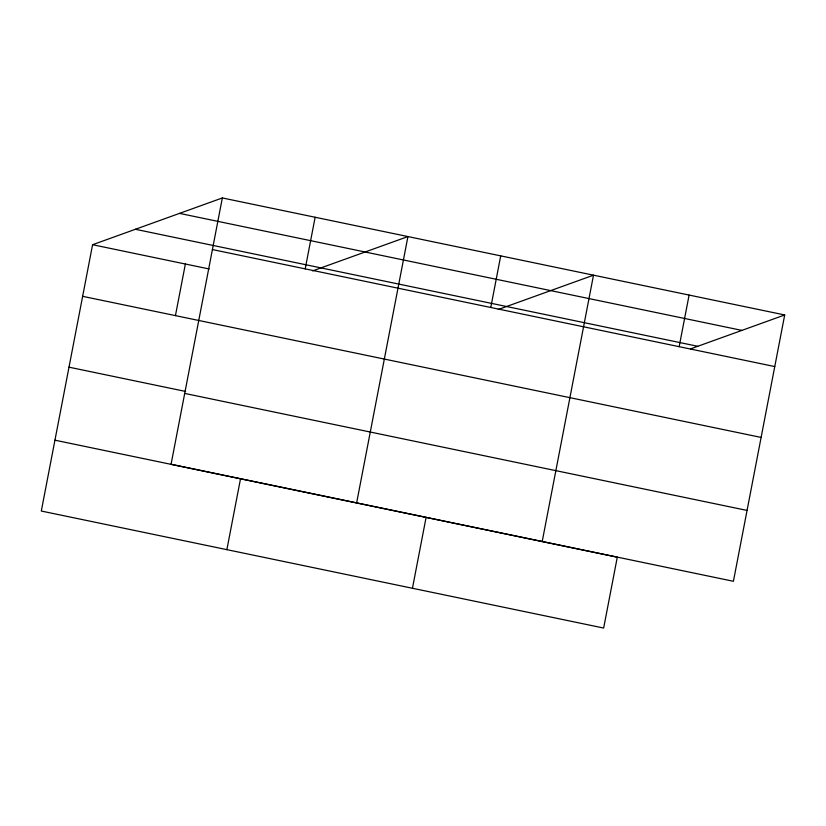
<?xml version="1.0" encoding="UTF-8"?>
<svg xmlns="http://www.w3.org/2000/svg" width="826" height="826" viewBox="0 0 826 826"><rect width="100%" height="100%" fill="white"/><g stroke="black" fill="none" stroke-linecap="round" stroke-linejoin="round"><path stroke-width="1.24" d="M222.349 197.951L171.065 464.274L733.416 581.287L784.7 314.964L222.349 197.951L92.584 244.713L41.3 511.036L603.651 628.049L617.29 557.189L54.939 440.186M175.432 315.635L185.375 264.021M226.871 549.651L240.521 478.801M305.197 268.873L315.14 217.259M356.636 502.889L407.93 236.566L312.651 270.897M412.453 588.267L426.092 517.406M490.778 307.478L500.711 255.874M542.217 541.495L593.502 275.182L498.233 309.513M679.158 346.683L689.101 295.068M690.619 348.871L784.7 314.964M179.531 213.387L741.882 330.39M135.412 229.287L697.753 346.29M212.416 249.566L774.757 366.568M92.584 244.713L209.195 268.977M82.652 296.327L761.118 437.429M69.002 367.178L185.613 391.441M184.714 393.424L747.055 510.427"/></g></svg>
